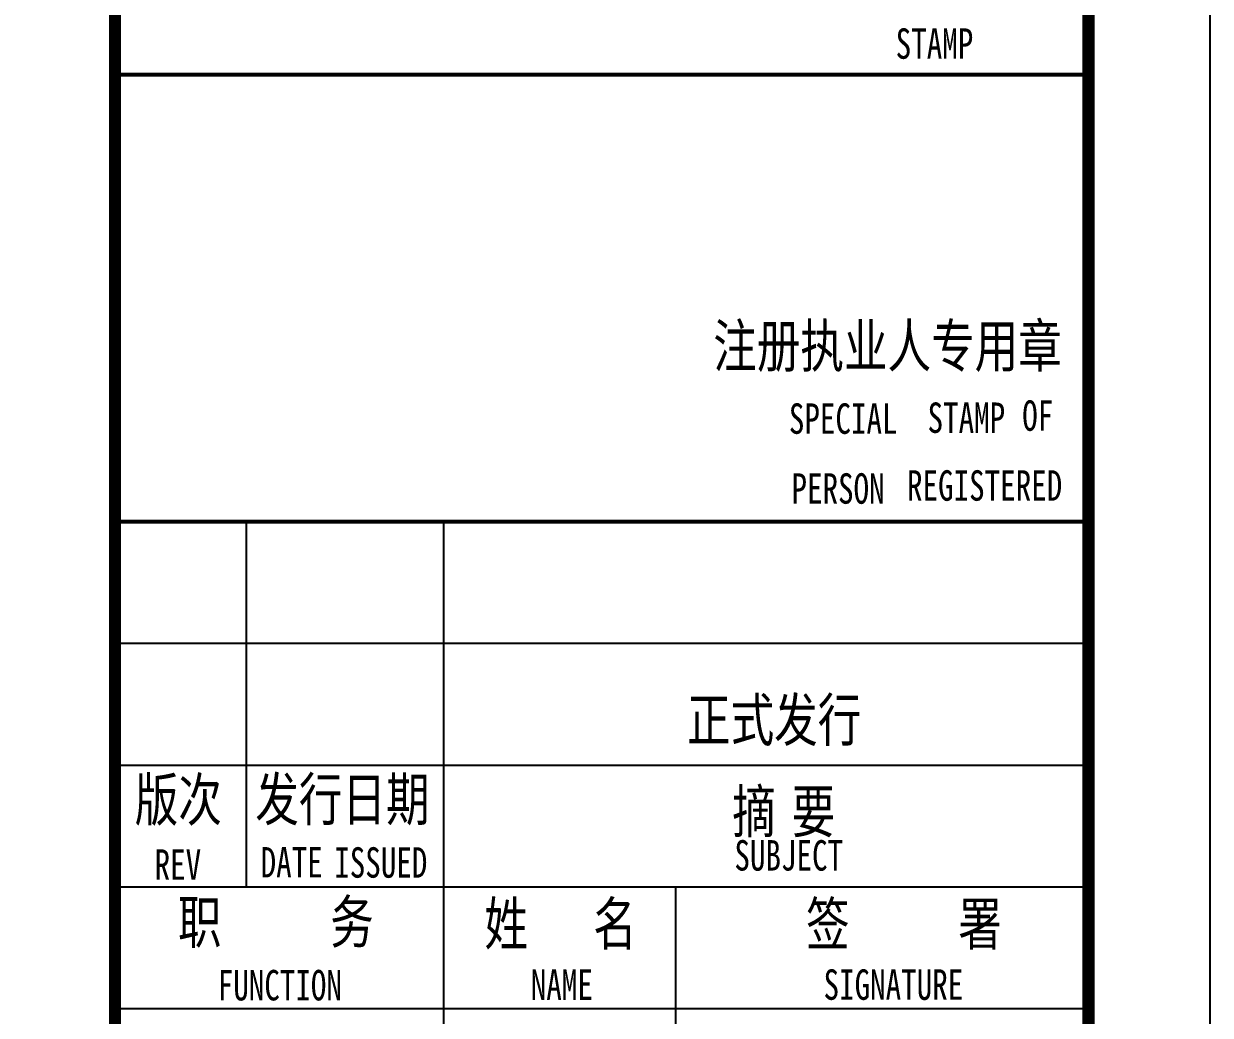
# Model space of a CAD drawing. Extents: x 30064 to 135164, y 17999 to 492668.
# Drawn here: x 104431 to 114181, y 279590 to 287735 of the extents above; entities that cross this region are included whole.
import ezdxf

# ---------------------------------------------------------------- set-up
doc = ezdxf.new("R2010")
doc.units = 0
doc.header["$LTSCALE"] = 1000
doc.header["$MEASUREMENT"] = 0
doc.layers.add('PUB_TITLE', color=7, linetype='Continuous')
doc.layers.add('TWT_TITLE', color=7, linetype='Continuous')
doc.styles.add('-宋体', font='', dxfattribs={"width": 0.8})
doc.styles.get('-宋体').set_extended_font_data('SimSun')

msp = doc.modelspace()

# ---------------------------------------------------------------- linework, layer by layer
for p, q in [((105180.8, 260645.1), (105180.8, 318045.1)), ((113157.1, 287316.9), (107205.2, 287316.9)), ((105180.8, 283645.5), (113180.8, 283645.5)), ((106262.2, 280645.5), (106262.2, 283645.5)), ((107880.8, 283645.5), (107880.8, 271645.5)), ((105180.8, 282645.5), (113180.8, 282645.5)), ((105180.8, 281645.5), (113180.8, 281645.5)), ((105180.8, 280645.5), (113180.8, 280645.5)), ((109785.3, 280645.5), (109785.3, 271616.1)), ((105180.8, 279645.5), (113180.8, 279645.5))]:
    msp.add_line(p, q)
at = {"const_width": 34}
for points in [[(105180.8, 287316.9), (113157.1, 287316.9)], [(105180.8, 283645.5), (113180.8, 283645.5)]]:
    msp.add_lwpolyline(points, dxfattribs=at)
at = {"layer": 'PUB_TITLE', "const_width": 100}
msp.add_lwpolyline([(105180.8, 318045.1), (113180.8, 318045.1), (113180.8, 260645.5), (105180.8, 260645.5)], close=True, dxfattribs=at)
at = {"layer": 'TWT_TITLE'}
msp.add_lwpolyline([(30080.8, 259645.5), (114180.8, 259645.5), (114180.8, 319045.5), (30080.8, 319045.5)], close=True, dxfattribs=at)
at = {"layer": 'TWT_TITLE', "const_width": 100}
msp.add_lwpolyline([(32580.8, 260645.5), (113180.8, 260645.5), (113180.8, 318045.5), (32580.8, 318045.5)], close=True, dxfattribs=at)

# ---------------------------------------------------------------- texts
at = {"style": '-宋体', "width": 0.75}
for s, height, p in [('STAMP', 250, (111595.9, 287447.6)), ('注册执业人专用章', 350, (110096.7, 284914.4)), ('SPECIAL', 250, (110718.1, 284366.7)), ('STAMP', 250, (111857.8, 284373.9)), ('OF', 250, (112635.7, 284391.3)), ('PERSON', 250, (110739.6, 283792.5)), ('REGISTERED', 250, (111688.9, 283817)), ('正式发行', 350, (109881.1, 281841.8)), ('版次', 350, (105342.8, 281186.7)), ('发行日期', 350, (106333.7, 281189.8)), ('摘', 350, (110252.7, 281089.8)), ('要', 350, (110740.8, 281089.8)), ('SUBJECT', 250, (110270.6, 280778.6)), ('REV', 250, (105506.1, 280702.7)), ('DATE', 250, (106377.6, 280721.8)), ('ISSUED', 250, (106982.2, 280720.1)), ('职     务', 350, (105698, 280182.1)), ('姓   名', 350, (108216, 280166.8)), ('签     署', 350, (110858.8, 280166)), ('FUNCTION', 250, (106025.1, 279712.2)), ('NAME', 250, (108597.2, 279716.1)), ('SIGNATURE', 250, (111003.1, 279717.1))]:
    msp.add_text(s, height=height, dxfattribs=at).set_placement(p)

doc.saveas('drawing.dxf')
